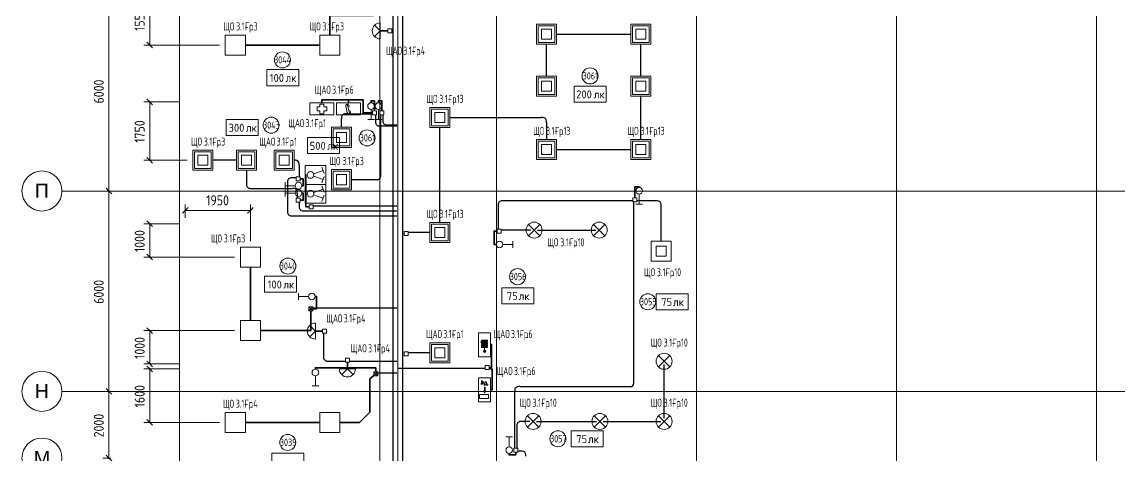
# Model space of a CAD drawing. Header units: millimetres. Extents: x -4730 to 98194, y -4296 to 93388.
# Drawn here: x -4730 to 28174, y 52592 to 65563 of the extents above; entities that cross this region are included whole.
import ezdxf

# ---------------------------------------------------------------- set-up
doc = ezdxf.new("R2010")
doc.units = ezdxf.units.MM
doc.linetypes.add('Линия сетки', pattern=[22.225, 12.7, -3.175, 3.175, -3.175])
for name, color, linetype, lineweight, true_color in [('Кабельные лотки', 5, 'Continuous', 25, 0x0000ff), ('Короба', 7, 'Continuous', 25, 0x008000), ('Соединительные детали коробов', 7, 'Continuous', 25, 0x008000), ('Типовые аннотации', 5, 'Continuous', 18, 0x0000ff)]:
    doc.layers.add(name, color=color, linetype=linetype, lineweight=lineweight, true_color=true_color)
for name, color, linetype, lineweight in [('Марки помещений', 7, 'Continuous', 9), ('Марки силовых электроприборов', 7, 'Continuous', 9), ('Осевая линия', 7, 'Continuous', 18), ('Оси', 7, 'Continuous', 9), ('Провода', 7, 'Continuous', 35), ('Размеры', 7, 'Continuous', 9), ('Размеры-120', 7, 'Continuous', 9)]:
    doc.layers.add(name, color=color, linetype=linetype, lineweight=lineweight)
doc.styles.add('Arial_1', font='arial.ttf', dxfattribs={"height": 420})
doc.styles.add('GOST Common', font='GOST_Common.ttf', dxfattribs={"width": 0.6, "height": 240})
doc.styles.add('GOST Common_1', font='GOST_Common.ttf', dxfattribs={"width": 0.9, "height": 300})
doc.styles.add('GOST Common_2', font='GOST_Common.ttf', dxfattribs={"width": 0.8, "height": 216})
doc.styles.add('GOST Common_3', font='GOST_Common.ttf', dxfattribs={"height": 240})
doc.dimstyles.new('ADSK_Проверочный', dxfattribs={"dimscale": 304.8, "dimtxt": 301.714499, "dimasz": 0.556693, "dimexe": 0.590551, "dimexo": 0.590551, "dimgap": 0.19685, "dimtad": 1, "dimdec": 3, "dimrnd": 0.001, "dimdsep": 46, "dimtxsty": 'GOST Common_1', "dimblk1": 'OBLIQUE', "dimblk2": 'OBLIQUE', "dimsah": 1, "dimcen": 0.09, "dimazin": 0, "dimtfac": 1, "dimtdec": 4, "dimtix": 1, "dimtmove": 0, "dimatfit": 3, "dimfxl": 1, "dimtvp": 1, "dimtolj": 1, "dimtzin": 0, "dimarcsym": 2})

# ---------------------------------------------------------------- blocks, each defined once
blk = doc.blocks.new('M_Короб_ отвод - Плоский торец - ПВХ - Стандартная-2386742-3-й этаж')
at = {"layer": 'Соединительные детали коробов'}
for p, q in [((0, 111.95), (0, 150.05)), ((-150.05, 0), (-111.95, 0))]:
    blk.add_line(p, q, dxfattribs=at)
blk.add_arc((-111.95, 111.95), 111.95, 270, 0, dxfattribs=at)
blk = doc.blocks.new('Ось сетки - Заголовок сетки - Окружность 5 мм-1145995-3-й этаж')
at = {"layer": 'Оси'}
blk.add_circle((0, 0), 5, dxfattribs=at)
blk = doc.blocks.new('DIMBLOCK35-3-й этаж')
at = {"layer": 'Размеры-120'}
for p, q in [((-2062, 54500), (-2302, 54500)), ((-2122, 54500), (-2207, 54585)), ((-2122, 52500), (-2122, 54500)), ((-2122, 54500), (-2037, 54415)), ((-2122, 54500), (-2062, 54500)), ((-2062, 52500), (-2302, 52500)), ((-2122, 52500), (-2207, 52585)), ((-2122, 52500), (-2037, 52415)), ((-2122, 52500), (-2062, 52500))]:
    blk.add_line(p, q, dxfattribs=at)
at = {"layer": 'Размеры-120', "color": 0, "insert": (-2574, 53122), "char_height": 300, "width": 908.21, "attachment_point": 1, "rotation": 90, "line_spacing_factor": 1.022761, "style": 'GOST Common_1'}
blk.add_mtext('2000', dxfattribs=at)
blk = doc.blocks.new('_Oblique')
at = {"color": 0, "linetype": 'ByBlock', "lineweight": -2}
blk.add_line((-0.5, -0.5), (0.5, 0.5), dxfattribs=at)
blk = doc.blocks.new('DIMBLOCK36-3-й этаж')
at = {"layer": 'Размеры-120'}
for p, q in [((-2122, 60500), (-2207, 60585)), ((-2062, 60500), (-2302, 60500)), ((-2122, 54500), (-2122, 60500)), ((-2122, 60500), (-2037, 60415)), ((-2122, 60500), (-2062, 60500)), ((-2062, 54500), (-2302, 54500)), ((-2122, 54500), (-2207, 54585)), ((-2122, 54500), (-2037, 54415)), ((-2122, 54500), (-2062, 54500))]:
    blk.add_line(p, q, dxfattribs=at)
at = {"layer": 'Размеры-120', "color": 0, "insert": (-2574, 57122), "char_height": 300, "width": 908.21, "attachment_point": 1, "rotation": 90, "line_spacing_factor": 1.022761, "style": 'GOST Common_1'}
blk.add_mtext('6000', dxfattribs=at)
blk = doc.blocks.new('DIMBLOCK37-3-й этаж')
at = {"layer": 'Размеры-120'}
for p, q in [((-2062, 66500), (-2302, 66500)), ((-2122, 66500), (-2207, 66585)), ((-2122, 60500), (-2122, 66500)), ((-2122, 66500), (-2037, 66415)), ((-2122, 66500), (-2062, 66500)), ((-2122, 60500), (-2207, 60585)), ((-2062, 60500), (-2302, 60500)), ((-2122, 60500), (-2037, 60415)), ((-2122, 60500), (-2062, 60500))]:
    blk.add_line(p, q, dxfattribs=at)
at = {"layer": 'Размеры-120', "color": 0, "insert": (-2574, 63122), "char_height": 300, "width": 908.21, "attachment_point": 1, "rotation": 90, "line_spacing_factor": 1.022761, "style": 'GOST Common_1'}
blk.add_mtext('6000', dxfattribs=at)
blk = doc.blocks.new('DIMBLOCK51-3-й этаж')
at = {"layer": 'Размеры-120'}
for p, q in [((-897, 66420), (-981, 66505)), ((-10, 66420), (-1077, 66420)), ((-897, 64870), (-897, 66420)), ((-897, 66420), (-812, 66335)), ((-897, 66420), (-10, 66420)), ((1195, 64870), (-1077, 64870)), ((-897, 64870), (-981, 64955)), ((-897, 64870), (-812, 64785)), ((-897, 64870), (1195, 64870))]:
    blk.add_line(p, q, dxfattribs=at)
at = {"layer": 'Размеры-120', "color": 0, "insert": (-1349, 65295), "char_height": 300, "width": 840.71, "attachment_point": 1, "rotation": 90, "line_spacing_factor": 1.022761, "style": 'GOST Common_1'}
blk.add_mtext('1550', dxfattribs=at)
blk = doc.blocks.new('DIMBLOCK52-3-й этаж')
at = {"layer": 'Размеры-120'}
for p, q in [((-897, 63170), (-981, 63255)), ((-10, 63170), (-1077, 63170)), ((-897, 61420), (-897, 63170)), ((-897, 63170), (-812, 63085)), ((-897, 63170), (-10, 63170)), ((225, 61420), (-1077, 61420)), ((-897, 61420), (-981, 61505)), ((-897, 61420), (-812, 61335)), ((-897, 61420), (225, 61420))]:
    blk.add_line(p, q, dxfattribs=at)
at = {"layer": 'Размеры-120', "color": 0, "insert": (-1349, 61945), "char_height": 300, "width": 840.71, "attachment_point": 1, "rotation": 90, "line_spacing_factor": 1.022761, "style": 'GOST Common_1'}
blk.add_mtext('1750', dxfattribs=at)
blk = doc.blocks.new('DIMBLOCK53-3-й этаж')
at = {"layer": 'Размеры-120'}
for p, q in [((170, 59919), (85, 59834)), ((170, 59700), (170, 60099)), ((170, 59919), (255, 60004)), ((170, 59919), (2120, 59919)), ((170, 59919), (170, 59700)), ((2120, 59919), (2035, 59834)), ((2120, 58998), (2120, 60099)), ((2120, 59919), (2205, 60004)), ((2120, 59919), (2120, 58998))]:
    blk.add_line(p, q, dxfattribs=at)
at = {"layer": 'Размеры-120', "color": 0, "insert": (795, 60371), "char_height": 300, "width": 840.71, "attachment_point": 1, "line_spacing_factor": 1.022761, "style": 'GOST Common_1'}
blk.add_mtext('1950', dxfattribs=at)
blk = doc.blocks.new('DIMBLOCK54-3-й этаж')
at = {"layer": 'Размеры-120'}
for p, q in [((-897, 59520), (-981, 59605)), ((-10, 59520), (-1077, 59520)), ((-897, 58520), (-897, 59520)), ((-897, 59520), (-812, 59435)), ((-897, 59520), (-10, 59520)), ((-897, 58520), (-981, 58605)), ((1645, 58520), (-1077, 58520)), ((-897, 58520), (-812, 58435)), ((-897, 58520), (1645, 58520))]:
    blk.add_line(p, q, dxfattribs=at)
at = {"layer": 'Размеры-120', "color": 0, "insert": (-1349, 58670), "char_height": 300, "width": 840.71, "attachment_point": 1, "rotation": 90, "line_spacing_factor": 1.022761, "style": 'GOST Common_1'}
blk.add_mtext('1000', dxfattribs=at)
blk = doc.blocks.new('DIMBLOCK55-3-й этаж')
at = {"layer": 'Размеры-120'}
for p, q in [((1645, 56320), (-1077, 56320)), ((-897, 56320), (-981, 56405)), ((-897, 55320), (-897, 56320)), ((-897, 56320), (-812, 56235)), ((-897, 56320), (1645, 56320)), ((-10, 55320), (-1077, 55320)), ((-897, 55320), (-981, 55405)), ((-897, 55320), (-812, 55235)), ((-897, 55320), (-10, 55320))]:
    blk.add_line(p, q, dxfattribs=at)
at = {"layer": 'Размеры-120', "color": 0, "insert": (-1349, 55470), "char_height": 300, "width": 840.71, "attachment_point": 1, "rotation": 90, "line_spacing_factor": 1.022761, "style": 'GOST Common_1'}
blk.add_mtext('1000', dxfattribs=at)
blk = doc.blocks.new('DIMBLOCK56-3-й этаж')
at = {"layer": 'Размеры-120'}
for p, q in [((-10, 55170), (-1077, 55170)), ((-897, 55170), (-981, 55255)), ((-897, 55170), (-897, 53570)), ((-897, 55170), (-812, 55085)), ((-897, 55170), (-10, 55170)), ((-897, 53570), (-981, 53655)), ((1195, 53570), (-1077, 53570)), ((-897, 53570), (-812, 53485)), ((-897, 53570), (1195, 53570))]:
    blk.add_line(p, q, dxfattribs=at)
at = {"layer": 'Размеры-120', "color": 0, "insert": (-1349, 54020), "char_height": 300, "width": 840.71, "attachment_point": 1, "rotation": 90, "line_spacing_factor": 1.022761, "style": 'GOST Common_1'}
blk.add_mtext('1600', dxfattribs=at)
blk = doc.blocks.new('ADSK_Марка_Помещение_1_ГОСТ21-501-2011 - Номер-85995-3-й этаж')
at = {"layer": 'Марки помещений'}
blk.add_circle((0, 0), 2, dxfattribs=at)
blk = doc.blocks.new('Морка помещения_освещённость_ - Морка помещения_освещённость_-1484368-3-й этаж')
at = {"layer": 'Марки помещений', "color": 190, "true_color": 0x8000ff}
for p, q in [((-4, 0), (-4, 4)), ((-4, 4), (4, 4)), ((4, 4), (4, 0)), ((4, 0), (-4, 0))]:
    blk.add_line(p, q, dxfattribs=at)

msp = doc.modelspace()

# ---------------------------------------------------------------- linework, layer by layer
at = {"layer": 'Кабельные лотки'}
for p, q in [((6395.0021, 88815), (6395.0021, 43938.1437)), ((6695.0021, 43938.1437), (6695.0021, 88815))]:
    msp.add_line(p, q, dxfattribs=at)
at = {"layer": 'Короба'}
for p, q in [((11299.764, 65200), (13534.764, 65200)), ((11002.264, 63939.327), (11002.264, 64902.5)), ((13832.264, 63939.327), (13832.264, 64902.5)), ((13832.264, 62039.327), (13832.264, 63344.327)), ((4856.217, 62404.956), (4856.217, 62659.066)), ((5006.267, 62809.116), (5782.4949, 62809.116)), ((5873.9949, 62780.616), (5873.9949, 62597.9383)), ((6030.9949, 60990.05), (6030.9949, 62780.616)), ((6093.9949, 62780.616), (6093.9949, 62630.666)), ((8099.764, 62700), (10852.214, 62700)), ((11002.264, 62549.95), (11002.264, 62039.327)), ((6024.0449, 62447.8883), (6513.9949, 62447.8883)), ((6244.0449, 62480.616), (6513.9949, 62480.616)), ((7802.264, 59554.5899), (7802.264, 62402.5)), ((11299.764, 61741.827), (13534.764, 61741.827)), ((1704.764, 61420), (999.764, 61420)), ((3429.764, 61420), (3436.7472, 61420)), ((3586.7972, 61269.95), (3586.7972, 60923.2222)), ((2002.264, 61122.5), (2002.264, 60730.05)), ((3495.2972, 60894.7222), (3385.3472, 60894.7222)), ((2152.314, 60580), (3373.7472, 60580)), ((3235.2972, 60744.6722), (3235.2972, 59904.7722)), ((5153.717, 60840), (5880.9449, 60840)), ((3523.7972, 60429.95), (3523.7972, 60283.2222)), ((3586.7972, 60163.2222), (3586.7972, 60053.2722)), ((3736.8472, 59903.2222), (6513.9949, 59903.2222)), ((4004.106, 60060.919), (6513.9949, 60060.919)), ((9553.5, 60054.2274), (9553.5, 59357.836)), ((13593.1862, 60204.2774), (9703.55, 60204.2774)), ((13621.6862, 54790.05), (13621.6862, 60175.7774)), ((14292.214, 60204.2774), (13713.1862, 60204.2774)), ((14442.264, 58997.5), (14442.264, 60054.2274)), ((3385.3472, 59754.7222), (6513.9949, 59754.7222)), ((7504.764, 59257.0899), (6853.5891, 59257.0899)), ((10532.1368, 59329.336), (9645, 59329.336)), ((10732.1368, 59329.336), (12482.1368, 59329.336)), ((3991.6807, 57004.6171), (6513.9949, 57004.6171)), ((4316.8253, 56245), (4316.8253, 55556.7382)), ((7504.764, 55657.0899), (6853.5891, 55657.0899)), ((4466.8753, 55406.6882), (4970, 55406.6882)), ((5090, 55406.6882), (6513.9949, 55406.6882)), ((14530.5349, 53700), (14530.5349, 55300)), ((5943.2955, 55053.0023), (6513.9949, 55053.0023)), ((9167.6615, 55181.9378), (6567.6615, 55181.9378)), ((10198.55, 54640), (13471.6362, 54640)), ((10048.5, 52800), (10048.5, 54489.95)), ((10111.5, 53449.95), (10111.5, 52800)), ((10500, 53600), (10261.55, 53600)), ((10700, 53600), (12502.5288, 53600)), ((12702.5288, 53600), (14430.5349, 53600)), ((10232.2634, 52708.5), (10140, 52708.5))]:
    msp.add_line(p, q, dxfattribs=at)
at = {"layer": 'Осевая линия'}
msp.add_line((6545.0021, 43938.1437), (6545.0021, 88815), dxfattribs=at)
at = {"layer": 'Оси', "linetype": 'Линия сетки'}
for p, q in [((0, 93388.3703), (0, -3096.3487)), ((6000, 93388.3703), (6000, -3096.3487)), ((9500, 93388.3703), (9500, -3096.3487)), ((15500, 93388.3703), (15500, -3096.3487)), ((21500, 93388.3703), (21500, -3096.3487)), ((27500, 93388.3703), (27500, -3096.3487)), ((98194.2682, 60500), (-3530.0173, 60500)), ((98194.2682, 54500), (-3530.0173, 54500))]:
    msp.add_line(p, q, dxfattribs=at)
at = {"layer": 'Провода'}
for p, q in [((6015, 65296.7808), (6238.6497, 65296.7802)), ((1970, 64870), (4200, 64870)), ((2120.3087, 58220), (2120.3087, 56620)), ((4070, 56305.0006), (4288.3253, 56305)), ((5029.9985, 55170), (5030, 55378.1882)), ((1970, 53570), (4200, 53570))]:
    msp.add_line(p, q, dxfattribs=at)
at = {"layer": 'Провода', "flags": 128}
for points in [[(4500.7631, 65170), (4502.264, 65760.0021), (5818.6497, 65760.0001)], [(4261.9081, 63137.1069), (4260.1957, 63230.3617), (5060.1957, 63230.3617), (5061.9081, 63137.1069)], [(5061.9081, 63137.1069), (5060.1957, 63230.3617), (5500.1957, 63230.3617), (5500.1957, 62840.6181), (5782.4949, 62840.6164)], [(5740, 63144.7184), (5740, 63205.3617), (5842.49, 63205.3617), (5842.4941, 62900.616)], [(5961.6365, 63144.7184), (5961.6365, 63205.3617), (6062.49, 63205.3617), (6062.4941, 62900.616)], [(3664.3567, 60660), (3705, 60660), (3705, 60863.2242), (3615.2972, 60863.223)], [(13780, 60609.3567), (13780, 60630), (13653.4934, 60630), (13653.4934, 60295.7774)], [(3664.3567, 60440), (3705, 60440), (3705, 60223.2242), (3615.2972, 60223.223)], [(3785, 60140), (3785, 60420), (3785, 60029.4211), (3884.106, 60029.4198)], [(9490.6433, 58900), (9430, 58900), (9430, 59297.8381), (9525, 59297.8368)], [(4064.3567, 57340.9504), (4105, 57340.9504), (4105, 56973.1191), (3991.6807, 56973.1178)], [(2420, 56320), (3931.6759, 56320), (3931.6803, 56913.1171)], [(9321.7452, 55899.2175), (9355, 55900), (9355, 55220), (9287.6615, 55216.5298)], [(4069.3225, 55164.3567), (4069.3225, 55205), (5883.2906, 55205), (5883.2939, 55081.5023)], [(4800, 53570), (5397.464, 53570), (5702.264, 53874.8), (5702.264, 54870), (5823.2955, 54971.2893)], [(9321.7452, 54548.2265), (9375, 54549.3721), (9375, 55160), (9287.6615, 55191.6766)], [(9880, 52640.6433), (9880, 52600), (10079.9952, 52600), (10079.9979, 52680)]]:
    msp.add_lwpolyline(points, dxfattribs=at)
msp.add_lwpolyline([(3785, 60700), (3785, 60980), (3785, 60420)], close=True, dxfattribs=at)
at = {"layer": 'Типовые аннотации', "color": 1, "true_color": 0xff0000}
for p, q in [((6015, 65056.7802), (6015, 65536.7802)), ((6015, 65296.7802), (5845.2944, 65466.4858)), ((6015, 65296.7802), (5845.2944, 65127.0746)), ((6238.6497, 65356.7802), (6358.6497, 65356.7802)), ((6238.6497, 65236.7802), (6238.6497, 65356.7802)), ((6358.6497, 65236.7802), (6238.6497, 65236.7802)), ((6358.6497, 65356.7802), (6358.6497, 65236.7802)), ((5740, 62944.7184), (5740, 62644.7184)), ((5640, 62644.7184), (5840, 62644.7184)), ((4553.9531, 62407.456), (5153.9531, 62407.456)), ((4553.9531, 61807.456), (4553.9531, 62407.456)), ((4603.9531, 62357.456), (5103.9531, 62357.456)), ((4603.9531, 61857.456), (4603.9531, 62357.456)), ((4703.9531, 62257.456), (4703.9531, 61957.456)), ((5003.9531, 62257.456), (4703.9531, 62257.456)), ((5003.9531, 61957.456), (5003.9531, 62257.456)), ((5103.9531, 62357.456), (5103.9531, 61857.456)), ((5153.9531, 62407.456), (5153.9531, 61807.456)), ((4703.9531, 61957.456), (5003.9531, 61957.456)), ((2830, 61720), (3430, 61720)), ((2830, 61120), (2830, 61720)), ((2880, 61670), (3380, 61670)), ((2880, 61170), (2880, 61670)), ((2980, 61570), (2980, 61270)), ((3280, 61570), (2980, 61570)), ((3280, 61270), (3280, 61570)), ((3380, 61670), (3380, 61170)), ((3430, 61720), (3430, 61120)), ((5153.9531, 61807.456), (4553.9531, 61807.456)), ((5103.9531, 61857.456), (4603.9531, 61857.456)), ((2980, 61270), (3280, 61270)), ((3430, 61120), (2830, 61120)), ((3380, 61170), (2880, 61170)), ((3164.3567, 60760), (3164.3567, 60560)), ((3464.3567, 60660), (3164.3567, 60660)), ((3884.106, 60089.419), (4004.106, 60089.419)), ((3884.106, 59969.419), (3884.106, 60089.419)), ((4004.106, 59969.419), (3884.106, 59969.419)), ((4004.106, 60089.419), (4004.106, 59969.419)), ((4070, 56305), (3900.2944, 56474.7056)), ((4070, 56305), (3900.2944, 56135.2944)), ((4070, 56065), (4070, 56545)), ((4288.3253, 56365), (4408.3253, 56365)), ((4288.3253, 56245), (4288.3253, 56365)), ((4408.3253, 56365), (4408.3253, 56245)), ((4408.3253, 56245), (4288.3253, 56245)), ((7500, 55957.0899), (8100, 55957.0899)), ((7500, 55357.0899), (7500, 55957.0899)), ((8100, 55957.0899), (8100, 55357.0899)), ((8961.7452, 56254.9821), (9321.7452, 56254.9821)), ((8961.7452, 55534.9821), (8961.7452, 56254.9821)), ((9030.847, 55961.8665), (9030.847, 55985.8665)), ((9030.847, 55985.8665), (9234.847, 55985.8665)), ((9234.847, 55961.8665), (9030.847, 55961.8665)), ((9054.847, 56009.8665), (9054.847, 56033.8665)), ((9054.847, 56033.8665), (9234.847, 56033.8665)), ((9234.847, 56009.8665), (9054.847, 56009.8665)), ((9054.847, 55913.8665), (9054.847, 55937.8665)), ((9054.847, 55937.8665), (9234.847, 55937.8665)), ((9234.847, 56033.8665), (9234.847, 56009.8665)), ((9234.847, 55985.8665), (9234.847, 55961.8665)), ((9234.847, 55937.8665), (9234.847, 55913.8665)), ((9321.7452, 56254.9821), (9321.7452, 55534.9821)), ((6733.5891, 55685.5899), (6853.5891, 55685.5899)), ((6733.5891, 55565.5899), (6733.5891, 55685.5899)), ((6853.5891, 55685.5899), (6853.5891, 55565.5899)), ((7550, 55907.0899), (8050, 55907.0899)), ((7550, 55407.0899), (7550, 55907.0899)), ((7650, 55807.0899), (7650, 55507.0899)), ((7950, 55807.0899), (7650, 55807.0899)), ((7950, 55507.0899), (7950, 55807.0899)), ((8050, 55907.0899), (8050, 55407.0899)), ((9234.847, 55913.8665), (9054.847, 55913.8665)), ((9054.847, 55865.8665), (9054.847, 55889.8665)), ((9054.847, 55889.8665), (9234.847, 55889.8665)), ((9234.847, 55865.8665), (9054.847, 55865.8665)), ((9054.847, 55817.8665), (9054.847, 55841.8665)), ((9054.847, 55841.8665), (9234.847, 55841.8665)), ((9234.847, 55817.8665), (9054.847, 55817.8665)), ((9119.3912, 55723.3224), (9144.847, 55697.8665)), ((9119.3912, 55672.4107), (9144.847, 55697.8665)), ((9144.847, 55817.8665), (9144.847, 55697.8665)), ((9144.847, 55697.8665), (9170.3029, 55723.3224)), ((9144.847, 55697.8665), (9170.3029, 55672.4107)), ((9234.847, 55889.8665), (9234.847, 55865.8665)), ((9234.847, 55841.8665), (9234.847, 55817.8665)), ((4970, 55498.1882), (5090, 55498.1882)), ((4970, 55378.1882), (4970, 55498.1882)), ((5090, 55378.1882), (4970, 55378.1882)), ((5090, 55498.1882), (5090, 55378.1882)), ((6853.5891, 55565.5899), (6733.5891, 55565.5899)), ((8100, 55357.0899), (7500, 55357.0899)), ((8050, 55407.0899), (7550, 55407.0899)), ((7650, 55507.0899), (7950, 55507.0899)), ((9321.7452, 55534.9821), (8961.7452, 55534.9821)), ((5270, 55170), (4790, 55170)), ((5030, 55170), (4860.2944, 55000.2944)), ((5030, 55170), (5199.7056, 55000.2944)), ((9167.6615, 55273.4378), (9287.6615, 55273.4378)), ((9167.6615, 55153.4378), (9167.6615, 55273.4378)), ((9287.6615, 55153.4378), (9167.6615, 55153.4378)), ((9287.6615, 55273.4378), (9287.6615, 55153.4378))]:
    msp.add_line(p, q, dxfattribs=at)
at = {"layer": 'Типовые аннотации'}
for p, q in [((10700, 65500), (11300, 65500)), ((10700, 64900), (10700, 65500)), ((11300, 65500), (11300, 64900)), ((13530, 65500), (14130, 65500)), ((13530, 64900), (13530, 65500)), ((14130, 65500), (14130, 64900)), ((1370, 65170), (1970, 65170)), ((1370, 64570), (1370, 65170)), ((1970, 65170), (1970, 64570)), ((4200, 65170), (4800, 65170)), ((4200, 64570), (4200, 65170)), ((4800, 65170), (4800, 64570)), ((10750, 65450), (11250, 65450)), ((10750, 64950), (10750, 65450)), ((10850, 65350), (10850, 65050)), ((11150, 65350), (10850, 65350)), ((11150, 65050), (11150, 65350)), ((11250, 65450), (11250, 64950)), ((13580, 65450), (14080, 65450)), ((13580, 64950), (13580, 65450)), ((13680, 65350), (13680, 65050)), ((13980, 65350), (13680, 65350)), ((13980, 65050), (13980, 65350)), ((14080, 65450), (14080, 64950)), ((11300, 64900), (10700, 64900)), ((11250, 64950), (10750, 64950)), ((10850, 65050), (11150, 65050)), ((14130, 64900), (13530, 64900)), ((14080, 64950), (13580, 64950)), ((13680, 65050), (13980, 65050)), ((1970, 64570), (1370, 64570)), ((4800, 64570), (4200, 64570)), ((10700, 63941.827), (11300, 63941.827)), ((10700, 63341.827), (10700, 63941.827)), ((10750, 63891.827), (11250, 63891.827)), ((10750, 63391.827), (10750, 63891.827)), ((11250, 63891.827), (11250, 63391.827)), ((11300, 63941.827), (11300, 63341.827)), ((13530, 63941.827), (14130, 63941.827)), ((13530, 63341.827), (13530, 63941.827)), ((13580, 63891.827), (14080, 63891.827)), ((13580, 63391.827), (13580, 63891.827)), ((14080, 63891.827), (14080, 63391.827)), ((14130, 63941.827), (14130, 63341.827)), ((10850, 63791.827), (10850, 63491.827)), ((11150, 63791.827), (10850, 63791.827)), ((11150, 63491.827), (11150, 63791.827)), ((13680, 63791.827), (13680, 63491.827)), ((13980, 63791.827), (13680, 63791.827)), ((13980, 63491.827), (13980, 63791.827)), ((11300, 63341.827), (10700, 63341.827)), ((11250, 63391.827), (10750, 63391.827)), ((10850, 63491.827), (11150, 63491.827)), ((14130, 63341.827), (13530, 63341.827)), ((14080, 63391.827), (13580, 63391.827)), ((13680, 63491.827), (13980, 63491.827)), ((5961.6365, 62944.7184), (5961.6365, 62644.7184)), ((7500, 63000), (8100, 63000)), ((7500, 62400), (7500, 63000)), ((7550, 62950), (8050, 62950)), ((7550, 62450), (7550, 62950)), ((7650, 62850), (7650, 62550)), ((7950, 62850), (7650, 62850)), ((7950, 62550), (7950, 62850)), ((8050, 62950), (8050, 62450)), ((8100, 63000), (8100, 62400)), ((5861.6365, 62644.7184), (6061.6365, 62644.7184)), ((7650, 62550), (7950, 62550)), ((8100, 62400), (7500, 62400)), ((8050, 62450), (7550, 62450)), ((10700, 62041.827), (11300, 62041.827)), ((10700, 61441.827), (10700, 62041.827)), ((10750, 61991.827), (11250, 61991.827)), ((10750, 61491.827), (10750, 61991.827)), ((10850, 61891.827), (10850, 61591.827)), ((11150, 61891.827), (10850, 61891.827)), ((11150, 61591.827), (11150, 61891.827)), ((11250, 61991.827), (11250, 61491.827)), ((11300, 62041.827), (11300, 61441.827)), ((13530, 62041.827), (14130, 62041.827)), ((13530, 61441.827), (13530, 62041.827)), ((13580, 61991.827), (14080, 61991.827)), ((13580, 61491.827), (13580, 61991.827)), ((13680, 61891.827), (13680, 61591.827)), ((13980, 61891.827), (13680, 61891.827)), ((13980, 61591.827), (13980, 61891.827)), ((14080, 61991.827), (14080, 61491.827)), ((14130, 62041.827), (14130, 61441.827)), ((400, 61720), (1000, 61720)), ((400, 61120), (400, 61720)), ((450, 61670), (950, 61670)), ((450, 61170), (450, 61670)), ((550, 61570), (550, 61270)), ((850, 61570), (550, 61570)), ((850, 61270), (850, 61570)), ((950, 61670), (950, 61170)), ((1000, 61720), (1000, 61120)), ((1700, 61720), (2300, 61720)), ((1700, 61120), (1700, 61720)), ((1750, 61670), (2250, 61670)), ((1750, 61170), (1750, 61670)), ((1850, 61570), (1850, 61270)), ((2150, 61570), (1850, 61570)), ((2150, 61270), (2150, 61570)), ((2250, 61670), (2250, 61170)), ((2300, 61720), (2300, 61120)), ((10850, 61591.827), (11150, 61591.827)), ((13680, 61591.827), (13980, 61591.827)), ((550, 61270), (850, 61270)), ((1850, 61270), (2150, 61270)), ((3765.6433, 61260), (4385.6433, 61260)), ((3765.6433, 60700), (3765.6433, 61260)), ((4267.3184, 61210.7773), (4335.7224, 61022.8388)), ((4385.6433, 61260), (4385.6433, 60700)), ((11300, 61441.827), (10700, 61441.827)), ((11250, 61491.827), (10750, 61491.827)), ((14130, 61441.827), (13530, 61441.827)), ((14080, 61491.827), (13580, 61491.827)), ((1000, 61120), (400, 61120)), ((950, 61170), (450, 61170)), ((2300, 61120), (1700, 61120)), ((2250, 61170), (1750, 61170)), ((4019.6126, 61014.202), (4301.5204, 61116.8081)), ((4019.6126, 60945.798), (4301.5204, 60843.1919)), ((4267.3184, 60749.2227), (4335.7224, 60937.1612)), ((4553.9531, 61140), (5153.9531, 61140)), ((4553.9531, 60540), (4553.9531, 61140)), ((4603.9531, 61090), (5103.9531, 61090)), ((4603.9531, 60590), (4603.9531, 61090)), ((4703.9531, 60990), (4703.9531, 60690)), ((5003.9531, 60990), (4703.9531, 60990)), ((5003.9531, 60690), (5003.9531, 60990)), ((5103.9531, 61090), (5103.9531, 60590)), ((5153.9531, 61140), (5153.9531, 60540)), ((4385.6433, 60700), (3765.6433, 60700)), ((3765.6433, 60700), (4385.6433, 60700)), ((3765.6433, 60140), (3765.6433, 60700)), ((4019.6126, 60454.202), (4301.5204, 60556.8081)), ((4267.3184, 60650.7773), (4335.7224, 60462.8388)), ((4385.6433, 60700), (4385.6433, 60140)), ((5103.9531, 60590), (4603.9531, 60590)), ((4703.9531, 60690), (5003.9531, 60690)), ((3164.3567, 60540), (3164.3567, 60340)), ((3464.3567, 60440), (3164.3567, 60440)), ((4019.6126, 60385.798), (4301.5204, 60283.1919)), ((4267.3184, 60189.2227), (4335.7224, 60377.1612)), ((5153.9531, 60540), (4553.9531, 60540)), ((13780, 60409.3567), (13780, 60109.3567)), ((4385.6433, 60140), (3765.6433, 60140)), ((13680, 60109.3567), (13880, 60109.3567)), ((7500, 59557.0899), (8100, 59557.0899)), ((7500, 58957.0899), (7500, 59557.0899)), ((8100, 59557.0899), (8100, 58957.0899)), ((7550, 59507.0899), (8050, 59507.0899)), ((7550, 59007.0899), (7550, 59507.0899)), ((7650, 59407.0899), (7650, 59107.0899)), ((7950, 59407.0899), (7650, 59407.0899)), ((7950, 59107.0899), (7950, 59407.0899)), ((8050, 59507.0899), (8050, 59007.0899)), ((10632.1368, 59329.336), (10462.4312, 59499.0417)), ((10632.1368, 59329.336), (10462.4312, 59159.6304)), ((10632.1368, 59329.336), (10801.8425, 59499.0417)), ((10632.1368, 59329.336), (10801.8425, 59159.6304)), ((12582.1368, 59329.336), (12412.4312, 59499.0417)), ((12582.1368, 59329.336), (12412.4312, 59159.6304)), ((12582.1368, 59329.336), (12751.8425, 59499.0417)), ((12582.1368, 59329.336), (12751.8425, 59159.6304)), ((8100, 58957.0899), (7500, 58957.0899)), ((8050, 59007.0899), (7550, 59007.0899)), ((7650, 59107.0899), (7950, 59107.0899)), ((9690.6433, 58900), (9990.6433, 58900)), ((9990.6433, 58800), (9990.6433, 59000)), ((14140, 59000), (14740, 59000)), ((14140, 58400), (14140, 59000)), ((14740, 59000), (14740, 58400)), ((1820, 58820), (2420, 58820)), ((1820, 58220), (1820, 58820)), ((2420, 58820), (2420, 58220)), ((14290, 58850), (14290, 58550)), ((14590, 58850), (14290, 58850)), ((14590, 58550), (14590, 58850)), ((14740, 58400), (14140, 58400)), ((14290, 58550), (14590, 58550)), ((2420, 58220), (1820, 58220)), ((3564.3567, 57440.9504), (3564.3567, 57240.9504)), ((3864.3567, 57340.9504), (3564.3567, 57340.9504)), ((1820, 56620), (2420, 56620)), ((1820, 56020), (1820, 56620)), ((2420, 56620), (2420, 56020)), ((2420, 56020), (1820, 56020)), ((14530.5349, 55400), (14360.8292, 55569.7056)), ((14530.5349, 55400), (14360.8292, 55230.2944)), ((14530.5349, 55400), (14700.2405, 55569.7056)), ((14530.5349, 55400), (14700.2405, 55230.2944)), ((4069.3225, 54964.3567), (4069.3225, 54664.3567)), ((3969.3225, 54664.3567), (4169.3225, 54664.3567)), ((1370, 53870), (1970, 53870)), ((1370, 53270), (1370, 53870)), ((1970, 53870), (1970, 53270)), ((4200, 53870), (4800, 53870)), ((4200, 53270), (4200, 53870)), ((4800, 53870), (4800, 53270)), ((10600, 53600), (10430.2944, 53769.7056)), ((10600, 53600), (10769.7056, 53769.7056)), ((12602.5288, 53600), (12432.8232, 53769.7056)), ((12602.5288, 53600), (12772.2344, 53769.7056)), ((14530.5349, 53600), (14360.8292, 53769.7056)), ((14530.5349, 53600), (14700.2405, 53769.7056)), ((10600, 53600), (10430.2944, 53430.2944)), ((10600, 53600), (10769.7056, 53430.2944)), ((12602.5288, 53600), (12432.8232, 53430.2944)), ((12602.5288, 53600), (12772.2344, 53430.2944)), ((14530.5349, 53600), (14360.8292, 53430.2944)), ((14530.5349, 53600), (14700.2405, 53430.2944)), ((1970, 53270), (1370, 53270)), ((4800, 53270), (4200, 53270)), ((9980, 53140.6433), (9780, 53140.6433)), ((9880, 52840.6433), (9880, 53140.6433))]:
    msp.add_line(p, q, dxfattribs=at)
at = {"layer": 'Типовые аннотации', "color": 96, "true_color": 0x008000}
for p, q in [((3905.2136, 62777.1069), (3905.2136, 63137.1069)), ((3905.2136, 63137.1069), (4625.2136, 63137.1069)), ((4121.2136, 62957.1069), (4121.2136, 63017.1069)), ((4121.2136, 63017.1069), (4205.2136, 63017.1069)), ((4121.2136, 62957.1069), (4121.2136, 62897.1069)), ((4121.2136, 62897.1069), (4205.2136, 62897.1069)), ((4265.2136, 63101.1069), (4205.2136, 63101.1069)), ((4205.2136, 63101.1069), (4205.2136, 63017.1069)), ((4205.2136, 62813.1069), (4205.2136, 62897.1069)), ((4265.2136, 63101.1069), (4325.2136, 63101.1069)), ((4325.2136, 63101.1069), (4325.2136, 63017.1069)), ((4409.2136, 63017.1069), (4325.2136, 63017.1069)), ((4325.2136, 62813.1069), (4325.2136, 62897.1069)), ((4409.2136, 62897.1069), (4325.2136, 62897.1069)), ((4409.2136, 62957.1069), (4409.2136, 63017.1069)), ((4409.2136, 62957.1069), (4409.2136, 62897.1069)), ((4625.2136, 63137.1069), (4625.2136, 62777.1069)), ((4705.2136, 62777.1069), (4705.2136, 63137.1069)), ((4705.2136, 63137.1069), (5425.2136, 63137.1069)), ((4982.3539, 63027.6584), (5028.9413, 62853.7917)), ((5024.7803, 63101.143), (5059.5536, 63110.4605)), ((5102.426, 62811.3653), (5024.7803, 63101.143)), ((5081.2944, 63029.3228), (5046.5211, 63020.0053)), ((5059.5536, 63110.4605), (5081.2944, 63029.3228)), ((5080.6852, 62892.5031), (5115.4585, 62901.8206)), ((5115.4585, 62901.8206), (5137.1993, 62820.6828)), ((5425.2136, 63137.1069), (5425.2136, 62777.1069)), ((4625.2136, 62777.1069), (3905.2136, 62777.1069)), ((4265.2136, 62813.1069), (4205.2136, 62813.1069)), ((4265.2136, 62813.1069), (4325.2136, 62813.1069)), ((5425.2136, 62777.1069), (4705.2136, 62777.1069)), ((5137.1993, 62820.6828), (5102.426, 62811.3653)), ((8961.7452, 54904.3542), (9321.7452, 54904.3542)), ((8961.7452, 54184.3542), (8961.7452, 54904.3542)), ((9030.0202, 54730.1051), (9067.6279, 54730.1051)), ((9078.0202, 54712.1051), (9030.0202, 54712.1051)), ((9055.6279, 54769.6358), (9055.6279, 54823.6358)), ((9090.4509, 54769.6358), (9055.6279, 54769.6358)), ((9067.6279, 54730.1051), (9090.4509, 54769.6358)), ((9073.6279, 54823.6358), (9073.6279, 54787.6358)), ((9073.6279, 54787.6358), (9121.6279, 54787.6358)), ((9102.0202, 54753.6743), (9078.0202, 54712.1051)), ((9164.374, 54717.6743), (9102.0202, 54753.6743)), ((9121.6279, 54787.6358), (9183.9817, 54751.6358)), ((9129.9817, 54675.6743), (9129.9817, 54717.6743)), ((9163.7977, 54623.8331), (9139.7977, 54623.8331)), ((9139.7977, 54623.8331), (9139.7977, 54503.8331)), ((9177.9817, 54699.6743), (9147.9817, 54699.6743)), ((9147.9817, 54699.6743), (9147.9817, 54675.6743)), ((9183.9817, 54766.8512), (9161.8048, 54779.6551)), ((9163.7977, 54503.8331), (9163.7977, 54623.8331)), ((9170.8048, 54795.2435), (9201.9817, 54777.2435)), ((9201.9817, 54741.2435), (9177.9817, 54699.6743)), ((9201.9817, 54777.2435), (9201.9817, 54741.2435)), ((9321.7452, 54904.3542), (9321.7452, 54184.3542)), ((9259.594, 54405.7312), (8995.594, 54405.7312)), ((8995.594, 54405.7312), (8995.594, 54285.7312)), ((9139.7977, 54503.8331), (9127.7977, 54524.6177)), ((9127.7977, 54524.6177), (9127.7977, 54500.6177)), ((9127.7977, 54500.6177), (9151.7977, 54459.0485)), ((9151.7977, 54459.0485), (9175.7977, 54500.6177)), ((9175.7977, 54524.6177), (9163.7977, 54503.8331)), ((9175.7977, 54500.6177), (9175.7977, 54524.6177)), ((9259.594, 54285.7312), (9259.594, 54405.7312)), ((9321.7452, 54184.3542), (8961.7452, 54184.3542)), ((8995.594, 54285.7312), (9259.594, 54285.7312))]:
    msp.add_line(p, q, dxfattribs=at)
at = {"layer": 'Типовые аннотации', "color": 7}
for p, q in [((5782.4949, 62900.616), (5902.4949, 62900.616)), ((5782.4949, 62780.616), (5782.4949, 62900.616)), ((5902.4949, 62900.616), (5902.4949, 62780.616)), ((5902.4949, 62780.616), (5782.4949, 62780.616)), ((3495.2972, 60923.2222), (3615.2972, 60923.2222)), ((3495.2972, 60803.2222), (3495.2972, 60923.2222)), ((3615.2972, 60923.2222), (3615.2972, 60803.2222)), ((3615.2972, 60803.2222), (3495.2972, 60803.2222)), ((3495.2972, 60283.2222), (3615.2972, 60283.2222)), ((3495.2972, 60163.2222), (3495.2972, 60283.2222)), ((3615.2972, 60283.2222), (3615.2972, 60163.2222)), ((13593.1862, 60295.7774), (13713.1862, 60295.7774)), ((13593.1862, 60175.7774), (13593.1862, 60295.7774)), ((13713.1862, 60295.7774), (13713.1862, 60175.7774)), ((3615.2972, 60163.2222), (3495.2972, 60163.2222)), ((13713.1862, 60175.7774), (13593.1862, 60175.7774)), ((3871.6807, 57033.1171), (3991.6807, 57033.1171)), ((3871.6807, 56913.1171), (3871.6807, 57033.1171)), ((3871.6807, 57033.1171), (3991.6807, 56913.1171)), ((3871.6807, 56913.1171), (3991.6807, 57033.1171)), ((3991.6807, 57033.1171), (3991.6807, 56913.1171)), ((3991.6807, 56913.1171), (3871.6807, 56913.1171)), ((5823.2955, 55081.5023), (5943.2955, 55081.5023)), ((5823.2955, 54961.5023), (5823.2955, 55081.5023)), ((5823.2955, 55081.5023), (5943.2955, 54961.5023)), ((5823.2955, 54961.5023), (5943.2955, 55081.5023)), ((5943.2955, 54961.5023), (5823.2955, 54961.5023)), ((5943.2955, 55081.5023), (5943.2955, 54961.5023))]:
    msp.add_line(p, q, dxfattribs=at)
at = {"layer": 'Типовые аннотации', "color": 16, "true_color": 0x800000}
for p, q in [((6002.4949, 62900.616), (6122.4949, 62900.616)), ((6002.4949, 62780.616), (6002.4949, 62900.616)), ((6122.4949, 62900.616), (6122.4949, 62780.616)), ((6122.4949, 62780.616), (6002.4949, 62780.616)), ((6733.5891, 59285.5899), (6853.5891, 59285.5899)), ((6733.5891, 59165.5899), (6733.5891, 59285.5899)), ((6853.5891, 59285.5899), (6853.5891, 59165.5899)), ((9525, 59357.836), (9645, 59357.836)), ((9525, 59237.836), (9525, 59357.836)), ((9645, 59237.836), (9525, 59237.836)), ((9645, 59357.836), (9645, 59237.836)), ((6853.5891, 59165.5899), (6733.5891, 59165.5899)), ((10020, 52800), (10140, 52800)), ((10020, 52680), (10020, 52800)), ((10140, 52680), (10020, 52680)), ((10140, 52800), (10140, 52680))]:
    msp.add_line(p, q, dxfattribs=at)
at = {"layer": 'Типовые аннотации', "color": 1, "true_color": 0xff0000}
for centre, radius in [((5740, 63044.7184), 100), ((3564.3567, 60660), 100), ((9144.847, 55697.8665), 36)]:
    msp.add_circle(centre, radius, dxfattribs=at)
at = {"layer": 'Типовые аннотации'}
for centre, radius in [((5961.6365, 63044.7184), 100), ((3925.6433, 60980), 100), ((13780, 60509.3567), 100), ((3564.3567, 60440), 100), ((3925.6433, 60420), 100), ((10632.1368, 59329.336), 240), ((12582.1368, 59329.336), 240), ((9590.6433, 58900), 100), ((3964.3567, 57340.9504), 100), ((14530.5349, 55400), 240), ((4069.3225, 55064.3567), 100), ((10600, 53600), 240), ((12602.5288, 53600), 240), ((14530.5349, 53600), 240), ((9880, 52740.6433), 100)]:
    msp.add_circle(centre, radius, dxfattribs=at)
at = {"layer": 'Типовые аннотации', "color": 96, "true_color": 0x008000}
msp.add_circle((9222.5129, 54701.677), 24, dxfattribs=at)
at = {"layer": 'Типовые аннотации', "color": 1, "true_color": 0xff0000}
for centre, start, end in [((6015, 65296.7802), 90, 270), ((4070, 56305), 90, 270), ((5030, 55170), 180, 360)]:
    msp.add_arc(centre, 240, start, end, dxfattribs=at)
at = {"layer": 'Типовые аннотации', "color": 96, "true_color": 0x008000}
for centre, start, end in [((5040.3094, 63043.1875), 105, 195), ((5086.8969, 62869.3209), 195, 285)]:
    msp.add_arc(centre, 60, start, end, dxfattribs=at)

# ---------------------------------------------------------------- block references
at = {"layer": 'Марки помещений', "xscale": 120, "yscale": 120, "zscale": 120}
for p in [(3082.6317, 64425.9973), (12308.1309, 63945.9973), (2744.3823, 62471.7092), (5622.6727, 62090.759), (3246.4623, 58251.432), (10135.0651, 57934.6582), (14040.4996, 57183.6131), (11345.6581, 53078.7515), (3242.7863, 52968.7954)]:
    msp.add_blockref('ADSK_Марка_Помещение_1_ГОСТ21-501-2011 - Номер-85995-3-й этаж', p, dxfattribs=at)
at = {"layer": 'Марки помещений', "color": 190, "true_color": 0x8000ff, "xscale": 120, "yscale": 120, "zscale": 120}
for p in [(3089.9958, 63654.6469), (12308.1309, 63162.1574), (1878.7619, 62162.452), (4315.642, 61621.4453), (3024.8663, 57468.3161), (10140.9071, 57122.7255), (14772.1837, 56943.6131), (12223.0726, 52838.7515), (3248.6284, 52172.9853)]:
    msp.add_blockref('Морка помещения_освещённость_ - Морка помещения_освещённость_-1484368-3-й этаж', p, dxfattribs=at)
at = {"layer": 'Оси', "xscale": 120, "yscale": 120, "zscale": 120, "rotation": 90}
for p in [(-4130.0173, 60500), (-4130.0173, 54500), (-4130.0173, 52500)]:
    msp.add_blockref('Ось сетки - Заголовок сетки - Окружность 5 мм-1145995-3-й этаж', p, dxfattribs=at)
at = {"layer": 'Соединительные детали коробов'}
for p, rotation in [((4856.217, 62809.116), 180), ((5873.9949, 62447.8883), 270), ((6093.9949, 62480.616), 270), ((11002.264, 62700), 90), ((3586.7972, 61420), 90), ((3235.2972, 60894.7222), 180), ((2002.264, 60580), 270), ((3523.7972, 60580), 90), ((3235.2972, 59754.7222), 270), ((3586.7972, 59903.2222), 270), ((9553.5, 60204.2774), 180), ((14442.264, 60204.2774), 90), ((4316.8253, 55406.6882), 270), ((10048.5, 54640), 180), ((10111.5, 53600), 180), ((10382.3134, 52708.5), 90)]:
    msp.add_blockref('M_Короб_ отвод - Плоский торец - ПВХ - Стандартная-2386742-3-й этаж', p, dxfattribs=dict(at, rotation=rotation))
for p in [(6030.9949, 60840), (13621.6862, 54640)]:
    msp.add_blockref('M_Короб_ отвод - Плоский торец - ПВХ - Стандартная-2386742-3-й этаж', p, dxfattribs=at)

# ---------------------------------------------------------------- texts
at = {"layer": 'Марки помещений', "char_height": 216, "attachment_point": 1, "style": 'GOST Common_2'}
for s, insert, width in [('3044', (2832.7158, 64536.7845), 615.696), ('3061', (12087.015, 64056.7845), 546.4302), ('3043', (2500.7063, 62582.4964), 600.3036), ('3061', (5401.5568, 62201.5462), 546.4302), ('3040', (3002.7863, 58362.2192), 600.3036), ('3056', (9898.1091, 58045.4454), 584.9112), ('3055', (13803.5437, 57294.4003), 584.9112), ('3039', (3005.8304, 53079.5826), 584.9112), ('3057', (11108.7022, 53189.5387), 584.9112)]:
    msp.add_mtext(s, dxfattribs=dict(at, insert=insert, width=width))
at = {"layer": 'Марки помещений', "color": 190, "true_color": 0x8000ff, "char_height": 240, "attachment_point": 1, "style": 'GOST Common_3'}
for s, insert, width in [('100', (2702.1119, 64006.3589), 567.59475), ('лк', (3170.4244, 64006.3589), 413.67075), ('200', (11892.0471, 63513.8694), 634.9365), ('лк', (12415.9221, 63513.8694), 413.67075), ('300', (1466.878, 62514.164), 625.31625), ('лк', (1982.8155, 62514.164), 413.67075), ('500', (3899.5581, 61973.1573), 634.9365), ('лк', (4423.4331, 61973.1573), 413.67075), ('100', (2636.9825, 57820.028), 567.59475), ('лк', (3105.295, 57820.028), 413.67075), ('75', (9812.4233, 57474.4374), 423.291), ('лк', (10161.6733, 57474.4374), 413.67075), ('75', (14443.6998, 57295.325), 423.291), ('лк', (14792.9498, 57295.325), 413.67075), ('75', (11894.5887, 53190.4635), 423.291), ('лк', (12243.8387, 53190.4635), 413.67075)]:
    msp.add_mtext(s, dxfattribs=dict(at, insert=insert, width=width))
at = {"layer": 'Марки силовых электроприборов', "char_height": 240, "attachment_point": 1, "style": 'GOST Common'}
for s, insert, width in [('ЩО', (1309.2853, 65550.1824), 340.55685), (' 3.1-', (1590.2728, 65550.1824), 450.2277), ('Гр', (1961.7478, 65550.1824), 253.9746), ('.3', (2171.2978, 65550.1824), 173.1645), ('ЩО', (3899.2853, 65550.1824), 340.55685), (' 3.1-', (4180.2728, 65550.1824), 450.2277), ('Гр', (4551.7478, 65550.1824), 253.9746), ('.3', (4761.2978, 65550.1824), 173.1645), ('ЩАО', (6189.0053, 64823.2773), 502.17705), (' 3.1-', (6603.3428, 64823.2773), 450.2277), ('Гр', (6974.8178, 64823.2773), 253.9746), ('.4', (7184.3678, 64823.2773), 196.2531), ('ЩАО', (4052.4983, 63654.5117), 502.17705), (' 3.1-', (4466.8358, 63654.5117), 450.2277), ('Гр', (4838.3108, 63654.5117), 253.9746), ('.6', (5047.8608, 63654.5117), 178.93665), ('ЩО', (7403.6453, 63380.1824), 340.55685), (' 3.1-', (7684.6328, 63380.1824), 450.2277), ('Гр', (8056.1078, 63380.1824), 253.9746), ('.13', (8265.6578, 63380.1824), 259.74675), ('ЩАО', (3257.7814, 62651.9024), 502.17705), (' 3.1-', (3672.1189, 62651.9024), 450.2277), ('Гр', (4043.5939, 62651.9024), 253.9746), ('.1', (4253.1439, 62651.9024), 138.5316), ('ЩО', (10603.6453, 62422.0094), 340.55685), (' 3.1-', (10884.6328, 62422.0094), 450.2277), ('Гр', (11256.1078, 62422.0094), 253.9746), ('.13', (11465.6578, 62422.0094), 259.74675), ('ЩО', (13433.6453, 62422.0094), 340.55685), (' 3.1-', (13714.6328, 62422.0094), 450.2277), ('Гр', (14086.1078, 62422.0094), 253.9746), ('.13', (14295.6578, 62422.0094), 259.74675), ('ЩО', (339.2853, 62100.1824), 340.55685), (' 3.1-', (620.2728, 62100.1824), 450.2277), ('Гр', (991.7478, 62100.1824), 253.9746), ('.3', (1201.2978, 62100.1824), 173.1645), ('ЩАО', (2389.8575, 62100.1824), 502.17705), (' 3.1-', (2804.195, 62100.1824), 450.2277), ('Гр', (3175.67, 62100.1824), 253.9746), ('.1', (3385.22, 62100.1824), 138.5316), ('ЩО', (4493.2384, 61520.1824), 340.55685), (' 3.1-', (4774.2259, 61520.1824), 450.2277), ('Гр', (5145.7009, 61520.1824), 253.9746), ('.3', (5355.2509, 61520.1824), 173.1645), ('ЩО', (7403.6453, 59937.2723), 340.55685), (' 3.1-', (7684.6328, 59937.2723), 450.2277), ('Гр', (8056.1078, 59937.2723), 253.9746), ('.13', (8265.6578, 59937.2723), 259.74675), ('ЩО', (937.2672, 59200.1824), 340.55685), (' 3.1-', (1218.2547, 59200.1824), 450.2277), ('Гр', (1589.7297, 59200.1824), 253.9746), ('.3', (1799.2797, 59200.1824), 173.1645), ('ЩО', (11028.9421, 59084.7024), 340.55685), (' 3.1-', (11309.9296, 59084.7024), 450.2277), ('Гр', (11681.4046, 59084.7024), 253.9746), ('.10', (11890.9546, 59084.7024), 265.5189), ('ЩО', (13929.1053, 58188.0688), 340.55685), (' 3.1-', (14210.0928, 58188.0688), 450.2277), ('Гр', (14581.5678, 58188.0688), 253.9746), ('.10', (14791.1178, 58188.0688), 265.5189), ('ЩАО', (4399.9955, 56805.8154), 502.17705), (' 3.1-', (4814.333, 56805.8154), 450.2277), ('Гр', (5185.808, 56805.8154), 253.9746), ('.4', (5395.358, 56805.8154), 196.2531), ('ЩАО', (7387.0853, 56337.2723), 502.17705), (' 3.1-', (7801.4228, 56337.2723), 450.2277), ('Гр', (8172.8978, 56337.2723), 253.9746), ('.1', (8382.4478, 56337.2723), 138.5316), ('ЩАО', (9417.5973, 56337.2723), 502.17705), (' 3.1-', (9831.9348, 56337.2723), 450.2277), ('Гр', (10203.4098, 56337.2723), 253.9746), ('.6', (10412.9598, 56337.2723), 178.93665), ('ЩО', (14129.7562, 56080.1824), 340.55685), (' 3.1-', (14410.7437, 56080.1824), 450.2277), ('Гр', (14782.2187, 56080.1824), 253.9746), ('.10', (14991.7687, 56080.1824), 265.5189), ('ЩАО', (5131.772, 55908.9184), 502.17705), (' 3.1-', (5546.1095, 55908.9184), 450.2277), ('Гр', (5917.5845, 55908.9184), 253.9746), ('.4', (6127.1345, 55908.9184), 196.2531), ('ЩАО', (9506.0391, 55229.5545), 502.17705), (' 3.1-', (9920.3766, 55229.5545), 450.2277), ('Гр', (10291.8516, 55229.5545), 253.9746), ('.6', (10501.4016, 55229.5545), 178.93665), ('ЩО', (1299.9253, 54250.1824), 340.55685), (' 3.1-', (1580.9128, 54250.1824), 450.2277), ('Гр', (1952.3878, 54250.1824), 253.9746), ('.4', (2161.9378, 54250.1824), 196.2531), ('ЩО', (10199.2214, 54280.1824), 340.55685), (' 3.1-', (10480.2089, 54280.1824), 450.2277), ('Гр', (10851.6839, 54280.1824), 253.9746), ('.10', (11061.2339, 54280.1824), 265.5189), ('ЩО', (14129.7562, 54280.1824), 340.55685), (' 3.1-', (14410.7437, 54280.1824), 450.2277), ('Гр', (14782.2187, 54280.1824), 253.9746), ('.10', (14991.7687, 54280.1824), 265.5189)]:
    msp.add_mtext(s, dxfattribs=dict(at, insert=insert, width=width))
at = {"layer": 'Оси', "char_height": 420, "attachment_point": 1, "style": 'Arial_1'}
for s, insert, width in [('\\fArial|b0|i0|c204|p34|;П', (-4345.3219, 60717.441), 519.4935), ('\\fArial|b0|i0|c204|p34|;Н', (-4345.3219, 54717.441), 519.4935), ('\\fArial|b0|i0|c204|p34|;М', (-4372.9219, 52717.441), 586.83525)]:
    msp.add_mtext(s, dxfattribs=dict(at, insert=insert, width=width))

# ---------------------------------------------------------------- dimensions: what is measured, and where the dimension line sits
at = {"layer": 'Размеры'}
for base, p1, p2, override, picture, middle in [((-2121.9532, 66500), (-2241.9351, 60500), (-2241.9351, 66500), {"dimpost": '<>', "dimfxl": 6000}, 'DIMBLOCK37-3-й этаж', (-2331.9532, 63500)), ((-896.5219, 66420), (1374.764, 64870), (170, 66420), {"dimpost": '<>', "dimfxl": 1963.149574}, 'DIMBLOCK51-3-й этаж', (-1106.5219, 65645)), ((-896.5219, 63170), (404.764, 61420), (170, 63170), {"dimpost": '<>', "dimfxl": 1765.676677}, 'DIMBLOCK52-3-й этаж', (-1106.5219, 62295)), ((-2121.9532, 60500), (-2241.9351, 54500), (-2241.9351, 60500), {"dimpost": '<>', "dimfxl": 6000}, 'DIMBLOCK36-3-й этаж', (-2331.9532, 57500)), ((-896.5219, 59520), (1824.764, 58520), (170, 59520), {"dimpost": '<>', "dimfxl": 1933.453861}, 'DIMBLOCK54-3-й этаж', (-1106.5219, 59020)), ((-896.5219, 56320), (170, 55320), (1824.764, 56320), {"dimpost": '<>', "dimfxl": 1933.453861}, 'DIMBLOCK55-3-й этаж', (-1106.5219, 55820)), ((-896.5219, 53570), (170, 55170), (1374.764, 53570), {"dimpost": '<>', "dimfxl": 2002.862015}, 'DIMBLOCK56-3-й этаж', (-1106.5219, 54370)), ((-2121.9532, 54500), (-2241.9351, 52500), (-2241.9351, 54500), {"dimpost": '<>', "dimfxl": 2000}, 'DIMBLOCK35-3-й этаж', (-2331.9532, 53500))]:
    dim = msp.add_linear_dim(base=base, p1=p1, p2=p2, angle=90, dimstyle='ADSK_Проверочный', override=override, dxfattribs=at)
    dim.commit()
    dim.dimension.update_dxf_attribs({"geometry": picture, "text_midpoint": middle})
dim = msp.add_linear_dim(base=(2120, 59919.1927), p1=(170, 59520), p2=(2120, 58817.5), dimstyle='ADSK_Проверочный', override={"dimpost": '<>', "dimfxl": 2072.680933}, dxfattribs=at)
dim.commit()
dim.dimension.update_dxf_attribs({"geometry": 'DIMBLOCK53-3-й этаж', "text_midpoint": (1145, 60129.1927)})

doc.saveas('drawing.dxf')
